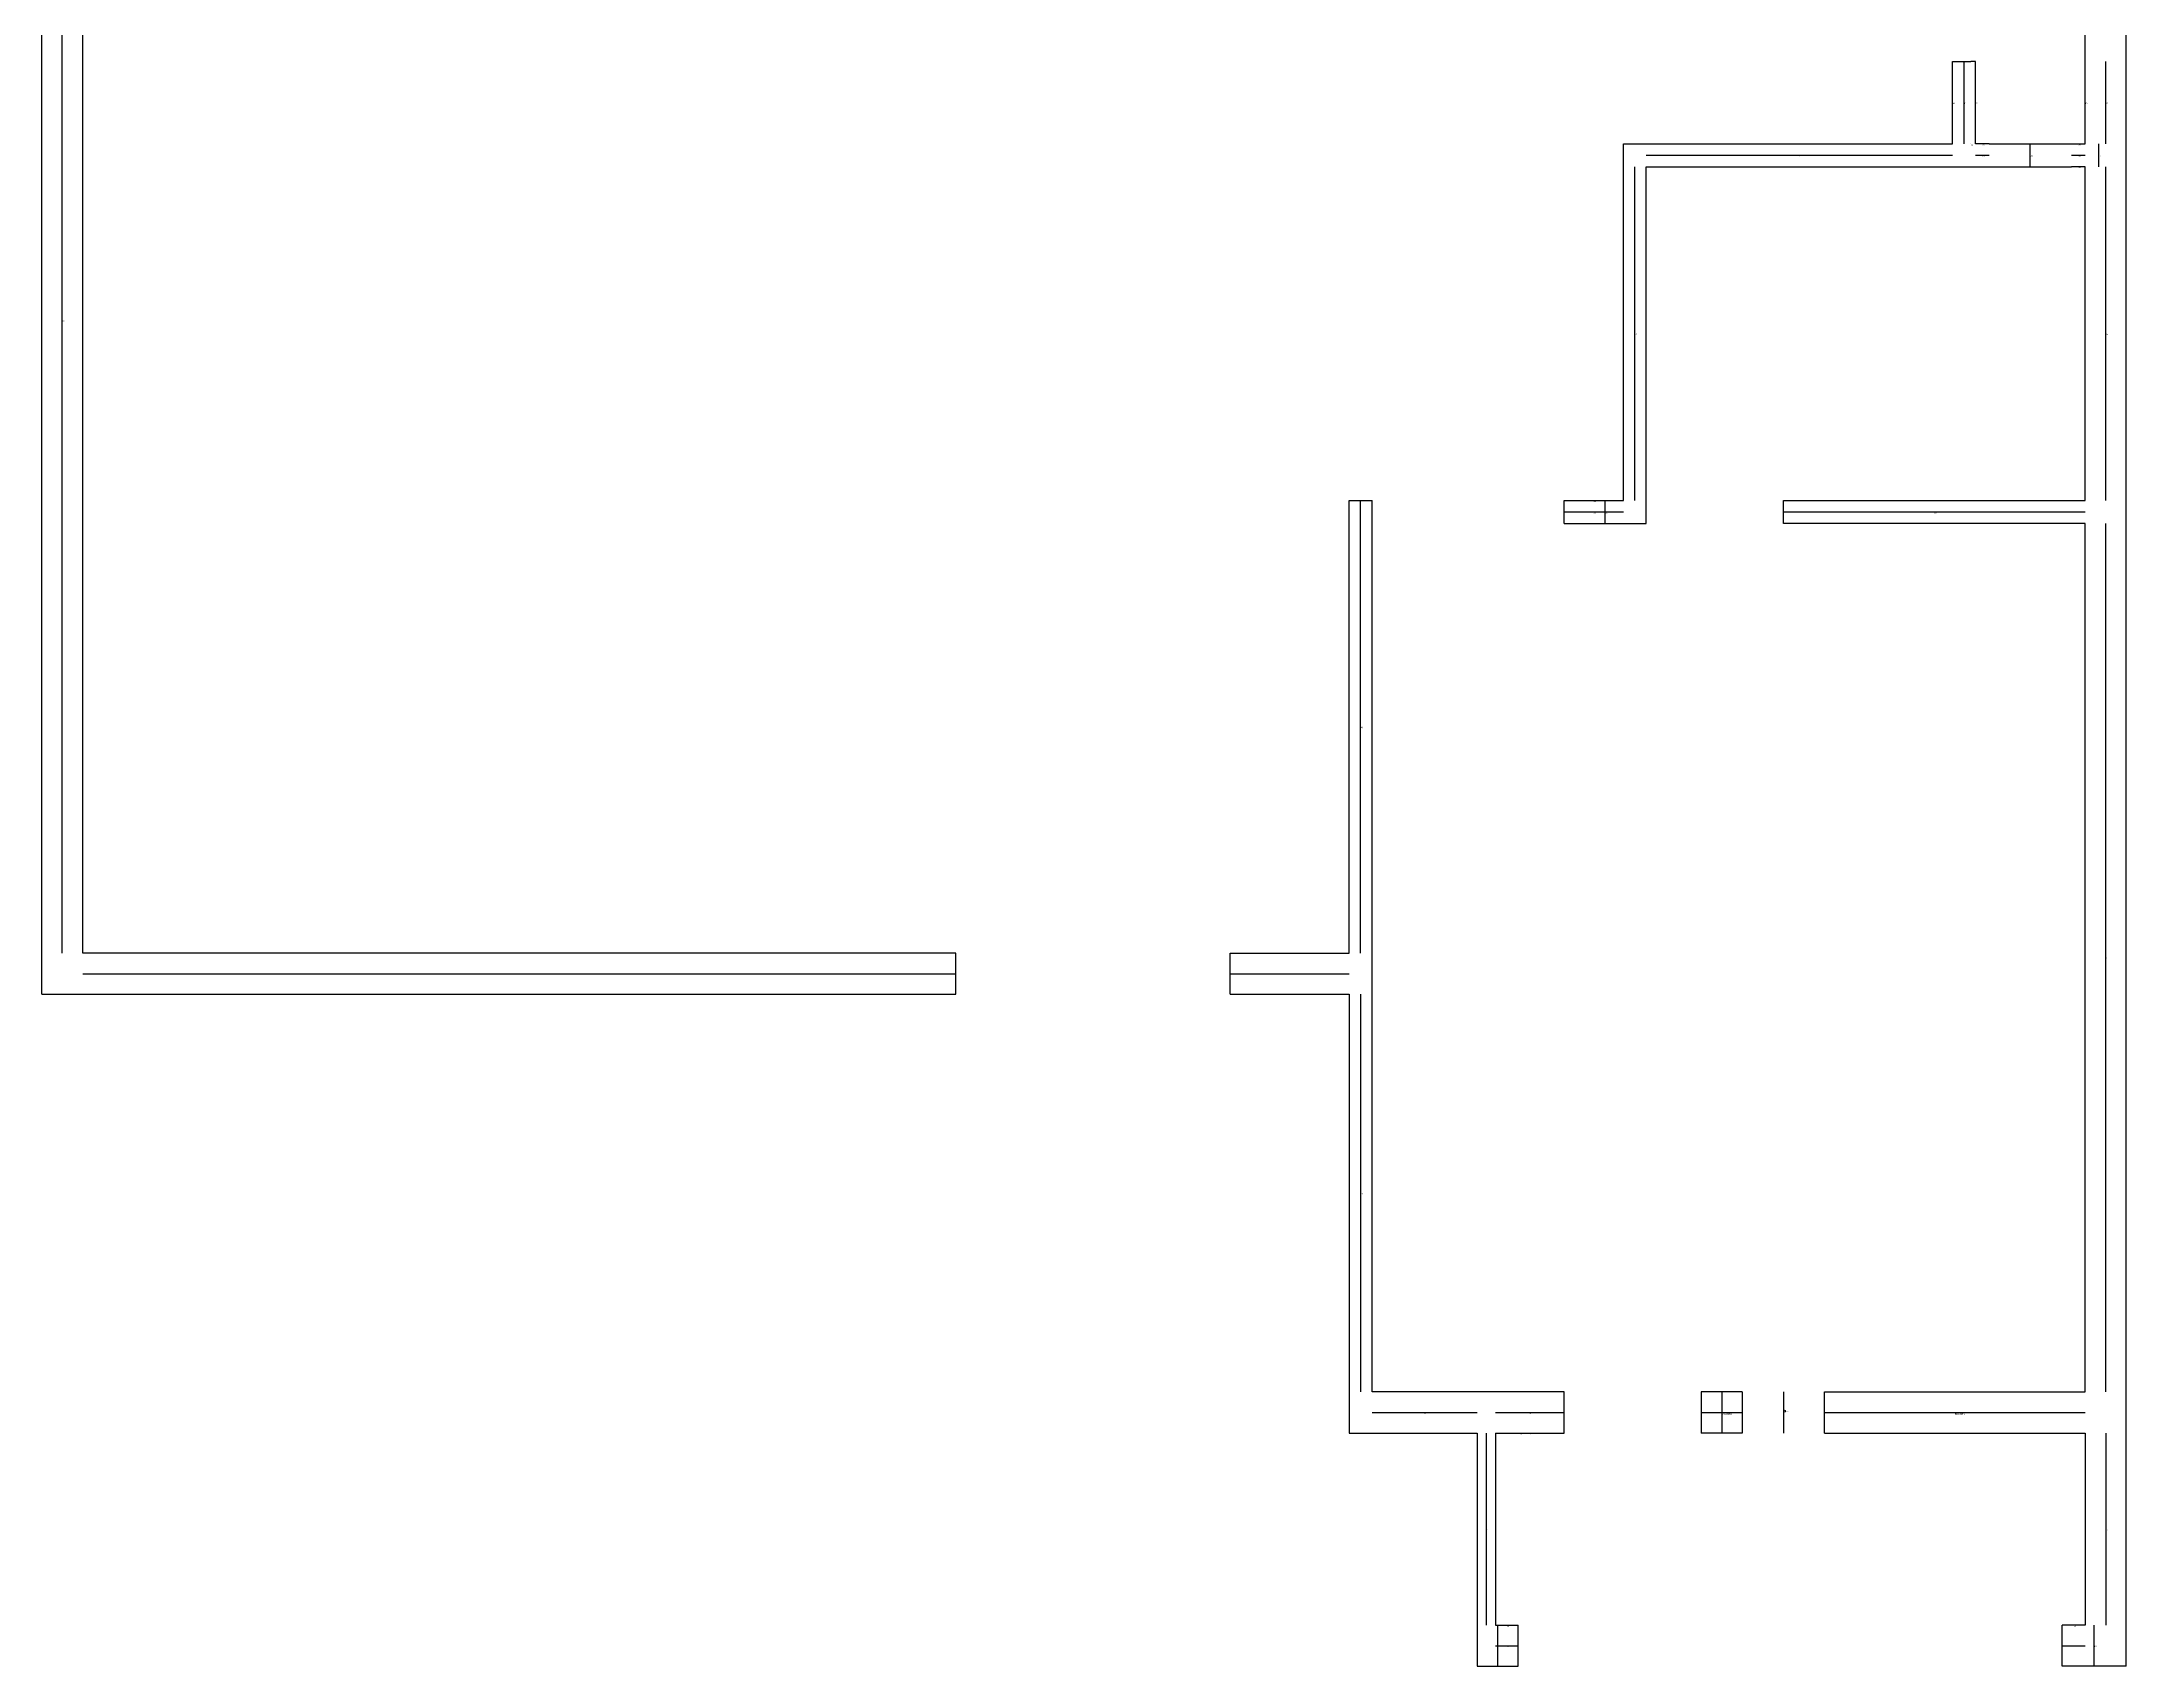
# Model space of a CAD drawing. Header units: metres. Extents: x 328 to 784, y 390 to 981.
# Drawn here: x 328 to 784, y 390 to 745.4 of the extents above; entities that cross this region are included whole.
import ezdxf

# ---------------------------------------------------------------- set-up
doc = ezdxf.new("R2010")
doc.units = ezdxf.units.M

msp = doc.modelspace()

# ---------------------------------------------------------------- linework, layer by layer
at = {"layer": 'centrelines'}
for p, q in [((332.5, 546), (332.5, 823)), ((748.5, 723), (748.5, 741)), ((779.5, 723), (779.5, 741)), ((746, 732), (746, 732)), ((751, 732), (751, 732)), ((775, 732), (775, 732)), ((679, 720.5), (746, 720.5)), ((750, 723), (750, 723)), ((751, 720.5), (754, 720.5)), ((752.5, 723), (752.5, 723)), ((763, 718), (763, 723)), ((772, 720.5), (775, 720.5)), ((773.5, 723), (773.5, 723)), ((778, 718), (778, 723)), ((676.5, 645), (676.5, 718)), ((773.5, 718), (773.5, 718)), ((779.5, 645), (779.5, 718)), ((616.5, 546), (616.5, 645)), ((667.5, 645), (667.5, 645)), ((670, 640), (670, 645)), ((661, 642.5), (674, 642.5)), ((709, 642.5), (775, 642.5)), ((779.5, 450), (779.5, 640)), ((337, 541.5), (528, 541.5)), ((588, 541.5), (614, 541.5)), ((616.5, 537), (616.5, 450)), ((695.5, 450), (695.5, 441)), ((709, 450), (709, 441)), ((619, 445.5), (642, 445.5)), ((646, 445.5), (661, 445.5)), ((691, 445.5), (700, 445.5)), ((718, 445.5), (775, 445.5)), ((644, 441), (644, 399)), ((651.5, 441), (651.5, 441)), ((653.5, 441), (653.5, 441)), ((779.5, 441), (779.5, 399)), ((646.5, 390), (646.5, 399)), ((648.5, 399), (648.5, 399)), ((772.5, 399), (772.5, 399)), ((777, 390), (777, 399)), ((646, 394.5), (651, 394.5)), ((770, 394.5), (775, 394.5))]:
    msp.add_line(p, q, dxfattribs=at)
at = {"layer": 'entity_location'}
msp.add_circle((709.26, 445.8), 0.2, dxfattribs=at)
at = {"layer": 'wall'}
for p, q in [((328, 537), (328, 981)), ((337, 546), (337, 823)), ((775, 741), (775, 759)), ((784, 741), (784, 759)), ((746, 723), (746, 741)), ((746, 741), (750, 741)), ((751, 741), (750, 741)), ((751, 723), (751, 741)), ((775, 723), (775, 741)), ((784, 390), (784, 741)), ((674, 645), (674, 723)), ((674, 723), (746, 723)), ((754, 723), (751, 723)), ((754, 723), (772, 723)), ((772, 723), (775, 723)), ((679, 640), (679, 718)), ((679, 718), (754, 718)), ((754, 718), (772, 718)), ((775, 718), (772, 718)), ((775, 645), (775, 718)), ((614, 546), (614, 645)), ((614, 645), (619, 645)), ((619, 450), (619, 645)), ((661, 640), (661, 645)), ((661, 645), (674, 645)), ((709, 640), (709, 645)), ((709, 645), (775, 645)), ((661, 640), (679, 640)), ((775, 640), (709, 640)), ((775, 450), (775, 640)), ((528, 546), (337, 546)), ((528, 537), (528, 546)), ((588, 537), (588, 546)), ((588, 546), (614, 546)), ((328, 537), (528, 537)), ((588, 537), (614, 537)), ((614, 537), (614, 441)), ((661, 450), (619, 450)), ((661, 441), (661, 450)), ((700, 450), (691, 450)), ((691, 450), (691, 441)), ((700, 450), (700, 441)), ((718, 441), (718, 450)), ((718, 450), (775, 450)), ((614, 441), (642, 441)), ((642, 441), (642, 390)), ((646, 441), (661, 441)), ((646, 441), (646, 399)), ((700, 441), (691, 441)), ((718, 441), (775, 441)), ((775, 441), (775, 399)), ((646, 399), (651, 399)), ((651, 390), (651, 399)), ((775, 399), (770, 399)), ((770, 390), (770, 399)), ((642, 390), (651, 390)), ((784, 390), (770, 390))]:
    msp.add_line(p, q, dxfattribs=at)

# ---------------------------------------------------------------- texts
at = {"layer": 'centrelines', "char_height": 0.3, "attachment_point": 1}
for s, insert in [('38', (746, 732)), ('31', (748.5, 732)), ('39', (751, 732)), ('40', (775, 732)), ('37', (779.5, 732)), ('27', (712.5, 720.5)), ('32', (750, 723)), ('33', (752.5, 723)), ('29', (752.5, 720.5)), ('28', (763, 720.5)), ('36', (773.5, 723)), ('35', (773.5, 720.5)), ('34', (778, 720.5)), ('30', (773.5, 718)), ('62', (332.5, 684.5)), ('23', (676.5, 681.5)), ('26', (779.5, 681.5)), ('24', (667.5, 645)), ('22', (667.5, 642.5)), ('21', (670, 642.5)), ('20', (742, 642.5)), ('19', (616.5, 595.5)), ('9', (779.5, 545)), ('25', (432.5, 541.5)), ('18', (601, 541.5)), ('17', (616.5, 493.5)), ('8', (630.5, 445.5)), ('4', (653.5, 445.5)), ('2', (695.5, 445.5)), ('3', (695.5, 445.5)), ('0', (709, 445.5)), ('1', (746.5, 445.5)), ('6', (651.5, 441)), ('5', (653.5, 441)), ('7', (644, 420)), ('10', (779.5, 420)), ('11', (648.5, 399)), ('14', (772.5, 399)), ('13', (646.5, 394.5)), ('12', (648.5, 394.5)), ('15', (772.5, 394.5)), ('16', (777, 394.5))]:
    msp.add_mtext(s, dxfattribs=dict(at, insert=insert))
at = {"layer": 'chosen_line', "color": 3, "char_height": 0.5, "attachment_point": 1}
for insert in [(695.5, 445.5), (746.5, 445.5)]:
    msp.add_mtext('chosen', dxfattribs=dict(at, insert=insert))
at = {"layer": 'debug', "insert": (709.26, 445.8), "char_height": 0.2, "attachment_point": 1}
msp.add_mtext('709, 445', dxfattribs=at)

doc.saveas('drawing.dxf')
